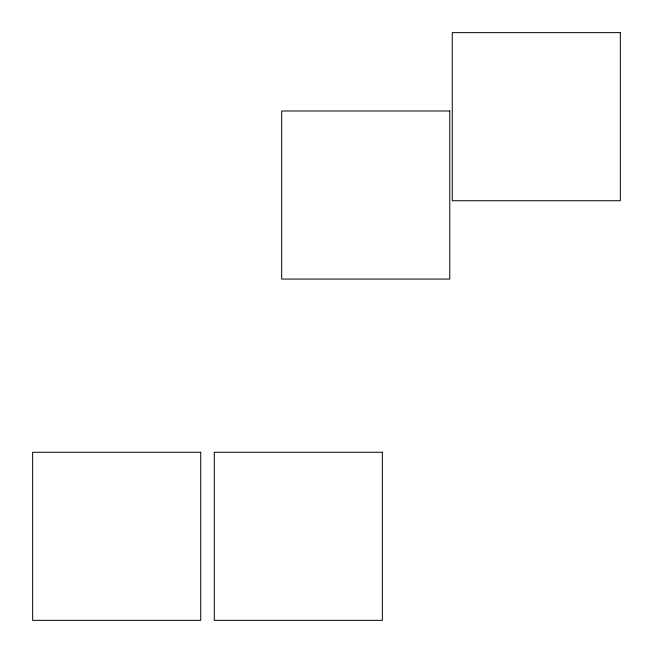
<?xml version="1.0" encoding="UTF-8"?>
<svg xmlns="http://www.w3.org/2000/svg" width="653" height="653" viewBox="0 0 653 653"><rect width="100%" height="100%" fill="white"/><g stroke="black" fill="none" stroke-linecap="round" stroke-linejoin="round"><path stroke-width="0.98" d="M620.35 32.65L452.268 32.65L452.268 200.732L620.35 200.732L620.35 32.65M449.77 110.986L281.688 110.986L281.688 279.068L449.77 279.068L449.77 110.986M200.732 452.268L32.65 452.268L32.65 620.35L200.732 620.35L200.732 452.268M382.372 452.268L214.29 452.268L214.29 620.35L382.372 620.35L382.372 452.268"/></g></svg>
